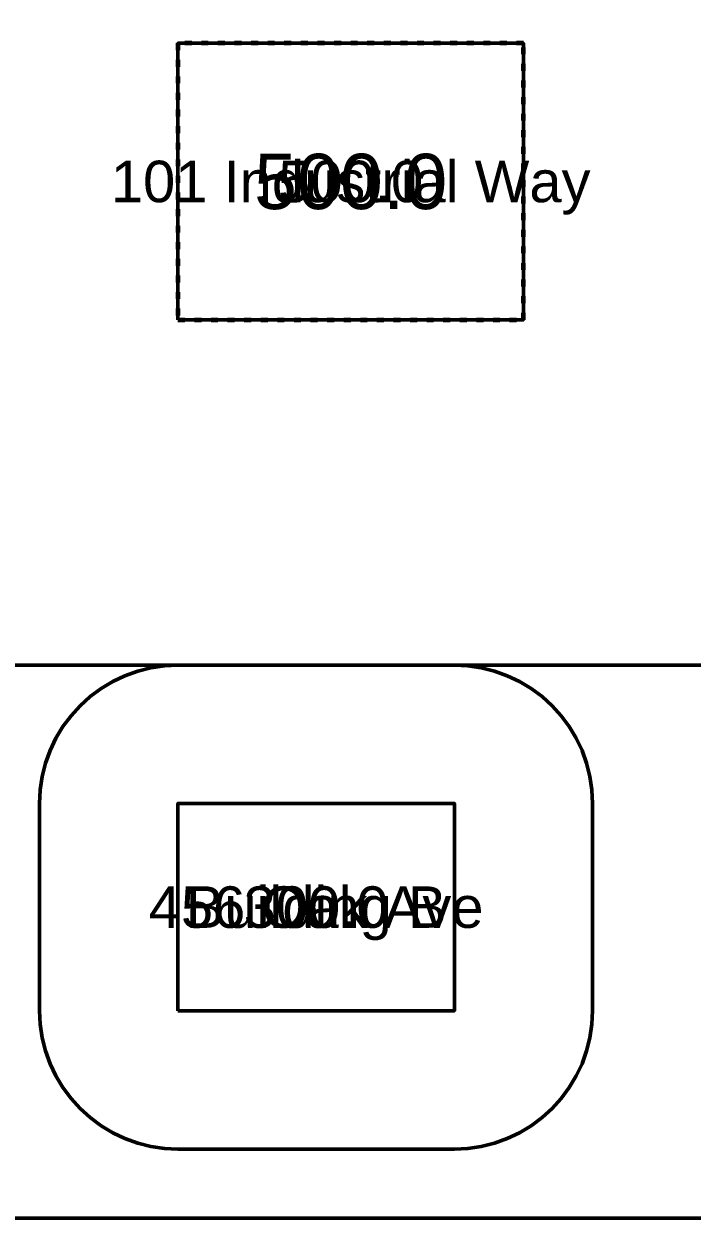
# Model space of a CAD drawing. Header units: metres. Extents: x -15 to 265, y -15 to 265.
# Drawn here: x 38.9 to 87.2, y -15 to 71.4 of the extents above; entities that cross this region are included whole.
import ezdxf
from ezdxf.enums import TextEntityAlignment as Align

# ---------------------------------------------------------------- set-up
doc = ezdxf.new("R2010")
doc.units = ezdxf.units.M
doc.linetypes.add('DASHED', pattern=[1.2, 0.5, -0.7])
for name, color, linetype in [('all_buildings', 1, 'Continuous'), ('buffered_commercial', 1, 'Continuous'), ('buildings_with_calculated_area', 1, 'Continuous'), ('commercial_buildings', 1, 'Continuous'), ('industrial_buildings', 8, 'Continuous'), ('main_roads', 2, 'Continuous'), ('merged_buildings_roads', 1, 'Continuous'), ('study_area_boundary', 1, 'Continuous')]:
    doc.layers.add(name, color=color, linetype=linetype)
doc.styles.add('Arial', font='txt')

msp = doc.modelspace()

# ---------------------------------------------------------------- linework, layer by layer
at = {"layer": 'all_buildings', "color": 1, "linetype": 'Continuous', "lineweight": 50}
for points in [[(50, 50), (75, 50), (75, 70), (50, 70), (50, 50)], [(50, 0), (70, 0), (70, 15), (50, 15), (50, 0)]]:
    msp.add_lwpolyline(points, close=True, dxfattribs=at)
msp.add_lwpolyline([(0, 25), (250, 25)], dxfattribs=at)
at = {"layer": 'buffered_commercial', "color": 1, "linetype": 'Continuous', "lineweight": 50}
msp.add_lwpolyline([(40, 0), (40, 15), (40.048, 15.98), (40.192, 16.951), (40.431, 17.903), (40.761, 18.827), (41.181, 19.714), (41.685, 20.556), (42.27, 21.344), (42.929, 22.071), (43.656, 22.73), (44.444, 23.315), (45.286, 23.819), (46.173, 24.239), (47.097, 24.569), (48.049, 24.808), (49.02, 24.952), (50, 25), (70, 25), (70.98, 24.952), (71.951, 24.808), (72.903, 24.569), (73.827, 24.239), (74.714, 23.819), (75.556, 23.315), (76.344, 22.73), (77.071, 22.071), (77.73, 21.344), (78.315, 20.556), (78.819, 19.714), (79.239, 18.827), (79.569, 17.903), (79.808, 16.951), (79.952, 15.98), (80, 15), (80, 0), (79.952, -0.98), (79.808, -1.951), (79.569, -2.903), (79.239, -3.827), (78.819, -4.714), (78.315, -5.556), (77.73, -6.344), (77.071, -7.071), (76.344, -7.73), (75.556, -8.315), (74.714, -8.819), (73.827, -9.239), (72.903, -9.569), (71.951, -9.808), (70.98, -9.952), (70, -10), (50, -10), (49.02, -9.952), (48.049, -9.808), (47.097, -9.569), (46.173, -9.239), (45.286, -8.819), (44.444, -8.315), (43.656, -7.73), (42.929, -7.071), (42.27, -6.344), (41.685, -5.556), (41.181, -4.714), (40.761, -3.827), (40.431, -2.903), (40.192, -1.951), (40.048, -0.98), (40, 0)], close=True, dxfattribs=at)
at = {"layer": 'buildings_with_calculated_area', "color": 1, "linetype": 'Continuous', "lineweight": 50}
for points in [[(50, 50), (75, 50), (75, 70), (50, 70), (50, 50)], [(50, 0), (70, 0), (70, 15), (50, 15), (50, 0)]]:
    msp.add_lwpolyline(points, close=True, dxfattribs=at)
msp.add_lwpolyline([(0, 25), (250, 25)], dxfattribs=at)
at = {"layer": 'commercial_buildings', "color": 1, "linetype": 'Continuous', "lineweight": 50}
msp.add_lwpolyline([(50, 0), (70, 0), (70, 15), (50, 15), (50, 0)], close=True, dxfattribs=at)
at = {"layer": 'industrial_buildings', "color": 8, "linetype": 'DASHED', "lineweight": 60}
msp.add_lwpolyline([(50, 50), (75, 50), (75, 70), (50, 70), (50, 50)], close=True, dxfattribs=at)
at = {"layer": 'main_roads', "color": 2, "linetype": 'DASHED', "lineweight": 30}
msp.add_lwpolyline([(0, 25), (250, 25)], dxfattribs=at)
at = {"layer": 'merged_buildings_roads', "color": 1, "linetype": 'Continuous', "lineweight": 50}
msp.add_lwpolyline([(0, 25), (250, 25)], dxfattribs=at)
msp.add_lwpolyline([(50, 0), (70, 0), (70, 15), (50, 15), (50, 0)], close=True, dxfattribs=at)
at = {"layer": 'study_area_boundary', "color": 1, "linetype": 'Continuous', "lineweight": 50}
msp.add_lwpolyline([(265, -15), (265, 265), (-15, 265), (-15, -15), (265, -15)], close=True, dxfattribs=at)

# ---------------------------------------------------------------- texts
at = {"layer": 'all_buildings', "color": 5, "linetype": 'Continuous', "lineweight": 50, "style": 'Arial'}
for s, p in [('101 Industrial Way', (62.5, 60)), ('456 Oak Ave', (60, 7.5))]:
    msp.add_text(s, height=3, dxfattribs=at).set_placement(p, align=Align.MIDDLE_CENTER)
at = {"layer": 'buffered_commercial', "color": 5, "linetype": 'Continuous', "lineweight": 50, "style": 'Arial'}
msp.add_text('Building B', height=3, dxfattribs=at).set_placement((60, 7.5), align=Align.MIDDLE_CENTER)
at = {"layer": 'buildings_with_calculated_area', "color": 5, "linetype": 'Continuous', "lineweight": 50, "style": 'Arial'}
for s, p in [('500.0', (62.5, 60)), ('300.0', (60, 7.5))]:
    msp.add_text(s, height=3, dxfattribs=at).set_placement(p, align=Align.MIDDLE_CENTER)
at = {"layer": 'commercial_buildings', "color": 5, "linetype": 'Continuous', "lineweight": 50, "style": 'Arial'}
msp.add_text('Building B', height=3, dxfattribs=at).set_placement((60, 7.5), align=Align.MIDDLE_CENTER)
at = {"layer": 'industrial_buildings', "color": 1, "linetype": 'DASHED', "lineweight": 60, "style": 'Arial'}
msp.add_text('500.0', height=4, dxfattribs=at).set_placement((62.5, 60), align=Align.MIDDLE_CENTER)
at = {"layer": 'merged_buildings_roads', "color": 5, "linetype": 'Continuous', "lineweight": 50, "style": 'Arial'}
msp.add_text('Building B', height=3, dxfattribs=at).set_placement((60, 7.5), align=Align.MIDDLE_CENTER)

doc.saveas('drawing.dxf')
